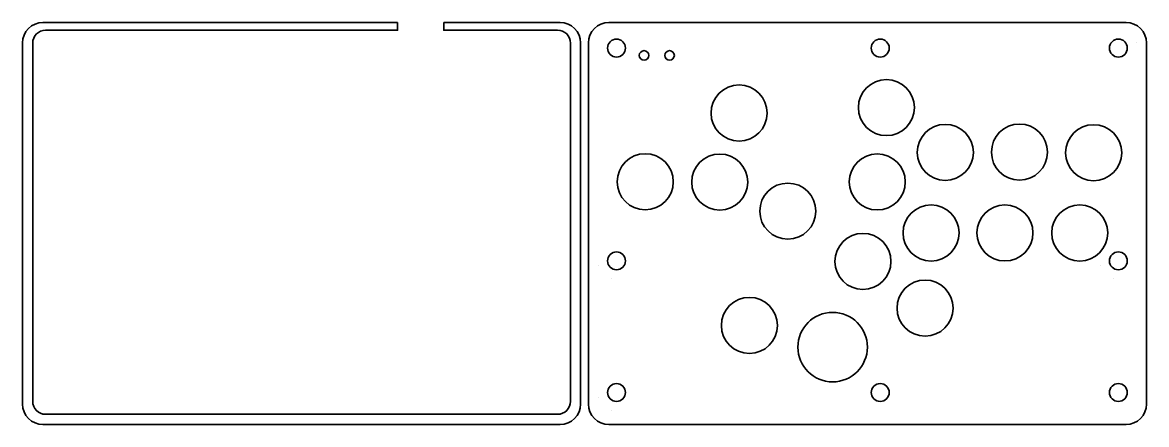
# Model space of a CAD drawing. Header units: millimetres. Extents: x 198 to 637, y -239 to 238.
# Drawn here: x 198 to 637, y -238.8 to -81.8 of the extents above; entities that cross this region are included whole.
import ezdxf

# ---------------------------------------------------------------- set-up
doc = ezdxf.new("R2010")
doc.units = ezdxf.units.MM
doc.header["$MEASUREMENT"] = 0
doc.layers.add('Layer 1', color=7, linetype='Continuous')

msp = doc.modelspace()

# ---------------------------------------------------------------- linework, layer by layer
at = {"layer": 'Layer 1', "color": 250, "lineweight": 35}
for points, knots in [([(362.4962, -81.813), (362.4962, -81.813), (407.9671, -81.813), (407.9671, -81.813), (412.3672, -81.813), (415.9672, -85.4131), (415.9672, -89.8131), (415.9672, -89.8131), (415.9672, -230.8129), (415.9672, -230.8129), (415.9672, -235.213), (412.3672, -238.813), (407.9671, -238.813), (407.9671, -238.813), (205.9673, -238.813), (205.9673, -238.813), (201.5672, -238.813), (197.9672, -235.213), (197.9672, -230.8129), (197.9672, -230.8129), (197.9672, -89.8131), (197.9672, -89.8131), (197.9672, -85.413), (201.5672, -81.813), (205.9673, -81.813), (205.9673, -81.813), (344.4962, -81.813), (344.4962, -81.813)], [0, 0, 0, 0, 0.11111111, 0.11111111, 0.11111111, 0.22222222, 0.22222222, 0.22222222, 0.33333333, 0.33333333, 0.33333333, 0.44444444, 0.44444444, 0.44444444, 0.55555556, 0.55555556, 0.55555556, 0.66666667, 0.66666667, 0.66666667, 0.77777778, 0.77777778, 0.77777778, 0.88888889, 0.88888889, 0.88888889, 1, 1, 1, 1]), ([(206.9672, -234.8158), (204.2058, -234.8158), (201.9672, -232.5624), (201.9672, -229.7827), (201.9672, -229.7827), (201.9672, -89.8575), (201.9672, -89.8575), (201.9672, -88.5226), (202.494, -87.2424), (203.4317, -86.2985), (204.3693, -85.3545), (205.6411, -84.8243), (206.9672, -84.8243), (206.9672, -84.8243), (283.9672, -84.8243), (283.9672, -84.8243), (283.9672, -84.8243), (297.9672, -84.8243), (297.9672, -84.8243), (322.6309, -84.8243), (319.8325, -84.8243), (344.4962, -84.8243), (344.4962, -84.8243), (344.4962, -81.813), (344.4962, -81.813)], [0, 0, 0, 0, 0.125, 0.125, 0.125, 0.25, 0.25, 0.25, 0.375, 0.375, 0.375, 0.5, 0.5, 0.5, 0.625, 0.625, 0.625, 0.75, 0.75, 0.75, 0.875, 0.875, 0.875, 1, 1, 1, 1]), ([(206.9672, -234.8159), (206.9672, -234.8159), (406.9672, -234.8159), (406.9672, -234.8159), (408.2933, -234.8158), (409.5661, -234.2846), (410.5027, -233.3417), (411.4394, -232.3988), (411.9672, -231.1175), (411.9672, -229.7827), (411.9672, -229.7827), (411.9672, -89.8575), (411.9672, -89.8575), (411.9672, -88.5226), (411.4404, -87.2424), (410.5027, -86.2985), (409.5651, -85.3545), (408.2933, -84.8243), (406.9672, -84.8243), (406.9672, -84.8243), (362.4962, -84.8243), (362.4962, -84.8243), (362.4962, -84.8243), (362.4962, -81.813), (362.4962, -81.813)], [0, 0, 0, 0, 0.125, 0.125, 0.125, 0.25, 0.25, 0.25, 0.375, 0.375, 0.375, 0.5, 0.5, 0.5, 0.625, 0.625, 0.625, 0.75, 0.75, 0.75, 0.875, 0.875, 0.875, 1, 1, 1, 1]), ([(426.9681, -81.8133), (426.9681, -81.8133), (628.9679, -81.8133), (628.9679, -81.8133), (633.368, -81.8133), (636.968, -85.4133), (636.968, -89.8134), (636.968, -89.8134), (636.968, -230.8132), (636.968, -230.8132), (636.968, -235.2133), (633.368, -238.8133), (628.9679, -238.8133), (628.9679, -238.8133), (426.9681, -238.8133), (426.9681, -238.8133), (422.568, -238.8133), (418.968, -235.2133), (418.968, -230.8132), (418.968, -230.8132), (418.968, -89.8134), (418.968, -89.8134), (418.968, -85.4133), (422.568, -81.8133), (426.9681, -81.8133)], [0, 0, 0, 0, 0.125, 0.125, 0.125, 0.25, 0.25, 0.25, 0.375, 0.375, 0.375, 0.5, 0.5, 0.5, 0.625, 0.625, 0.625, 0.75, 0.75, 0.75, 0.875, 0.875, 0.875, 1, 1, 1, 1]), ([(433.4675, -91.8127), (433.4675, -89.8797), (431.9005, -88.3127), (429.9675, -88.3127), (428.0345, -88.3127), (426.4675, -89.8797), (426.4675, -91.8127), (426.4675, -93.7457), (428.0345, -95.3127), (429.9675, -95.3127), (431.9005, -95.3127), (433.4675, -93.7457), (433.4675, -91.8127)], [0, 0, 0, 0, 0.25, 0.25, 0.25, 0.5, 0.5, 0.5, 0.75, 0.75, 0.75, 1, 1, 1, 1]), ([(536.4675, -91.8128), (536.4675, -89.8797), (534.9005, -88.3128), (532.9675, -88.3128), (531.0345, -88.3127), (529.4675, -89.8797), (529.4675, -91.8127), (529.4675, -93.7458), (531.0345, -95.3127), (532.9675, -95.3127), (534.9005, -95.3128), (536.4675, -93.7458), (536.4675, -91.8128)], [0, 0, 0, 0, 0.25, 0.25, 0.25, 0.5, 0.5, 0.5, 0.75, 0.75, 0.75, 1, 1, 1, 1]), ([(629.4675, -91.8127), (629.4675, -89.8797), (627.9005, -88.3127), (625.9675, -88.3127), (624.0345, -88.3127), (622.4675, -89.8797), (622.4675, -91.8127), (622.4675, -93.7457), (624.0345, -95.3127), (625.9675, -95.3127), (627.9005, -95.3127), (629.4675, -93.7457), (629.4675, -91.8127)], [0, 0, 0, 0, 0.25, 0.25, 0.25, 0.5, 0.5, 0.5, 0.75, 0.75, 0.75, 1, 1, 1, 1]), ([(442.5675, -94.6627), (442.5675, -93.641), (441.7392, -92.8127), (440.7175, -92.8127), (439.6958, -92.8127), (438.8675, -93.641), (438.8675, -94.6627), (438.8675, -95.6844), (439.6958, -96.5127), (440.7175, -96.5127), (441.7392, -96.5127), (442.5675, -95.6844), (442.5675, -94.6627)], [0, 0, 0, 0, 0.25, 0.25, 0.25, 0.5, 0.5, 0.5, 0.75, 0.75, 0.75, 1, 1, 1, 1]), ([(452.5675, -94.6627), (452.5675, -93.641), (451.7392, -92.8127), (450.7175, -92.8127), (449.6958, -92.8127), (448.8675, -93.641), (448.8675, -94.6627), (448.8675, -95.6844), (449.6958, -96.5127), (450.7175, -96.5127), (451.7392, -96.5127), (452.5675, -95.6844), (452.5675, -94.6627)], [0, 0, 0, 0, 0.25, 0.25, 0.25, 0.5, 0.5, 0.5, 0.75, 0.75, 0.75, 1, 1, 1, 1]), ([(546.3183, -115.0588), (546.3183, -109.0113), (541.4158, -104.1088), (535.3683, -104.1088), (529.3208, -104.1088), (524.4183, -109.0113), (524.4183, -115.0588), (524.4183, -121.1063), (529.3207, -126.0088), (535.3683, -126.0088), (541.4158, -126.0088), (546.3183, -121.1064), (546.3183, -115.0588)], [0, 0, 0, 0, 0.25, 0.25, 0.25, 0.5, 0.5, 0.5, 0.75, 0.75, 0.75, 1, 1, 1, 1]), ([(488.8093, -117.1677), (488.8093, -111.1202), (483.9068, -106.2177), (477.8593, -106.2177), (471.8118, -106.2177), (466.9093, -111.1202), (466.9093, -117.1677), (466.9093, -123.2152), (471.8117, -128.1177), (477.8593, -128.1177), (483.9068, -128.1177), (488.8093, -123.2153), (488.8093, -117.1677)], [0, 0, 0, 0, 0.25, 0.25, 0.25, 0.5, 0.5, 0.5, 0.75, 0.75, 0.75, 1, 1, 1, 1]), ([(569.3295, -132.5475), (569.3295, -126.5), (564.427, -121.5975), (558.3795, -121.5975), (552.332, -121.5975), (547.4295, -126.5), (547.4295, -132.5475), (547.4295, -138.595), (552.3319, -143.4975), (558.3795, -143.4975), (564.427, -143.4975), (569.3295, -138.5951), (569.3295, -132.5475)], [0, 0, 0, 0, 0.25, 0.25, 0.25, 0.5, 0.5, 0.5, 0.75, 0.75, 0.75, 1, 1, 1, 1]), ([(598.2993, -132.4276), (598.2993, -126.3801), (593.3968, -121.4776), (587.3493, -121.4776), (581.3018, -121.4776), (576.3993, -126.3801), (576.3993, -132.4276), (576.3993, -138.4751), (581.3017, -143.3776), (587.3493, -143.3776), (593.3968, -143.3776), (598.2993, -138.4752), (598.2993, -132.4276)], [0, 0, 0, 0, 0.25, 0.25, 0.25, 0.5, 0.5, 0.5, 0.75, 0.75, 0.75, 1, 1, 1, 1]), ([(627.2685, -132.6699), (627.2685, -126.6224), (622.366, -121.7199), (616.3185, -121.7199), (610.271, -121.7199), (605.3685, -126.6224), (605.3685, -132.6699), (605.3685, -138.7174), (610.2709, -143.6199), (616.3185, -143.6199), (622.366, -143.6199), (627.2685, -138.7175), (627.2685, -132.6699)], [0, 0, 0, 0, 0.25, 0.25, 0.25, 0.5, 0.5, 0.5, 0.75, 0.75, 0.75, 1, 1, 1, 1]), ([(452.1344, -144.0176), (452.1344, -137.9701), (447.2319, -133.0676), (441.1844, -133.0676), (435.1369, -133.0676), (430.2344, -137.9701), (430.2344, -144.0176), (430.2344, -150.0651), (435.1368, -154.9676), (441.1844, -154.9676), (447.2319, -154.9676), (452.1344, -150.0652), (452.1344, -144.0176)], [0, 0, 0, 0, 0.25, 0.25, 0.25, 0.5, 0.5, 0.5, 0.75, 0.75, 0.75, 1, 1, 1, 1]), ([(481.2294, -144.1375), (481.2294, -138.09), (476.3269, -133.1875), (470.2794, -133.1875), (464.2319, -133.1875), (459.3294, -138.09), (459.3294, -144.1375), (459.3294, -150.185), (464.2318, -155.0875), (470.2794, -155.0875), (476.3269, -155.0875), (481.2294, -150.1851), (481.2294, -144.1375)], [0, 0, 0, 0, 0.25, 0.25, 0.25, 0.5, 0.5, 0.5, 0.75, 0.75, 0.75, 1, 1, 1, 1]), ([(542.7694, -144.0776), (542.7694, -138.0301), (537.8669, -133.1276), (531.8194, -133.1276), (525.7719, -133.1276), (520.8694, -138.0301), (520.8694, -144.0776), (520.8694, -150.1251), (525.7718, -155.0276), (531.8194, -155.0276), (537.8669, -155.0276), (542.7694, -150.1252), (542.7694, -144.0776)], [0, 0, 0, 0, 0.25, 0.25, 0.25, 0.5, 0.5, 0.5, 0.75, 0.75, 0.75, 1, 1, 1, 1]), ([(507.8294, -155.4875), (507.8294, -149.44), (502.9269, -144.5375), (496.8794, -144.5375), (490.8319, -144.5375), (485.9294, -149.44), (485.9294, -155.4875), (485.9294, -161.535), (490.8318, -166.4375), (496.8794, -166.4375), (502.9269, -166.4375), (507.8294, -161.5351), (507.8294, -155.4875)], [0, 0, 0, 0, 0.25, 0.25, 0.25, 0.5, 0.5, 0.5, 0.75, 0.75, 0.75, 1, 1, 1, 1]), ([(563.7678, -164.01), (563.7678, -157.9625), (558.8653, -153.06), (552.8178, -153.06), (546.7703, -153.06), (541.8678, -157.9625), (541.8678, -164.01), (541.8678, -170.0575), (546.7702, -174.96), (552.8178, -174.96), (558.8653, -174.96), (563.7678, -170.0576), (563.7678, -164.01)], [0, 0, 0, 0, 0.25, 0.25, 0.25, 0.5, 0.5, 0.5, 0.75, 0.75, 0.75, 1, 1, 1, 1]), ([(592.6193, -164.0074), (592.6193, -157.9599), (587.7168, -153.0574), (581.6693, -153.0574), (575.6218, -153.0574), (570.7193, -157.9599), (570.7193, -164.0074), (570.7193, -170.0549), (575.6217, -174.9574), (581.6693, -174.9574), (587.7168, -174.9574), (592.6193, -170.055), (592.6193, -164.0074)], [0, 0, 0, 0, 0.25, 0.25, 0.25, 0.5, 0.5, 0.5, 0.75, 0.75, 0.75, 1, 1, 1, 1]), ([(621.8278, -164.01), (621.8278, -157.9625), (616.9253, -153.06), (610.8778, -153.06), (604.8303, -153.06), (599.9278, -157.9625), (599.9278, -164.01), (599.9278, -170.0575), (604.8302, -174.96), (610.8778, -174.96), (616.9253, -174.96), (621.8278, -170.0576), (621.8278, -164.01)], [0, 0, 0, 0, 0.25, 0.25, 0.25, 0.5, 0.5, 0.5, 0.75, 0.75, 0.75, 1, 1, 1, 1]), ([(537.1577, -175.1202), (537.1577, -169.0727), (532.2552, -164.1702), (526.2077, -164.1702), (520.1602, -164.1702), (515.2577, -169.0727), (515.2577, -175.1202), (515.2577, -181.1677), (520.1601, -186.0702), (526.2077, -186.0702), (532.2552, -186.0702), (537.1577, -181.1678), (537.1577, -175.1202)], [0, 0, 0, 0, 0.25, 0.25, 0.25, 0.5, 0.5, 0.5, 0.75, 0.75, 0.75, 1, 1, 1, 1]), ([(433.4675, -174.9089), (433.4675, -172.9759), (431.9005, -171.4089), (429.9675, -171.4089), (428.0345, -171.4089), (426.4675, -172.9759), (426.4675, -174.9089), (426.4675, -176.8419), (428.0345, -178.4089), (429.9675, -178.4089), (431.9005, -178.4089), (433.4675, -176.8419), (433.4675, -174.9089)], [0, 0, 0, 0, 0.25, 0.25, 0.25, 0.5, 0.5, 0.5, 0.75, 0.75, 0.75, 1, 1, 1, 1]), ([(629.4675, -174.9088), (629.4675, -172.9758), (627.9005, -171.4088), (625.9675, -171.4088), (624.0345, -171.4088), (622.4675, -172.9758), (622.4675, -174.9088), (622.4675, -176.8418), (624.0345, -178.4088), (625.9675, -178.4088), (627.9005, -178.4088), (629.4675, -176.8418), (629.4675, -174.9088)], [0, 0, 0, 0, 0.25, 0.25, 0.25, 0.5, 0.5, 0.5, 0.75, 0.75, 0.75, 1, 1, 1, 1]), ([(561.4175, -193.3611), (561.4175, -187.3136), (556.515, -182.4111), (550.4675, -182.4111), (544.42, -182.4111), (539.5175, -187.3136), (539.5175, -193.3611), (539.5175, -199.4086), (544.4199, -204.3111), (550.4675, -204.3111), (556.515, -204.3111), (561.4175, -199.4087), (561.4175, -193.3611)], [0, 0, 0, 0, 0.25, 0.25, 0.25, 0.5, 0.5, 0.5, 0.75, 0.75, 0.75, 1, 1, 1, 1]), ([(492.8093, -200.1177), (492.8093, -194.0702), (487.9068, -189.1677), (481.8593, -189.1677), (475.8118, -189.1677), (470.9093, -194.0702), (470.9093, -200.1177), (470.9093, -206.1652), (475.8117, -211.0677), (481.8593, -211.0677), (487.9068, -211.0677), (492.8093, -206.1653), (492.8093, -200.1177)], [0, 0, 0, 0, 0.25, 0.25, 0.25, 0.5, 0.5, 0.5, 0.75, 0.75, 0.75, 1, 1, 1, 1]), ([(527.9537, -208.5899), (527.9537, -201.0926), (521.876, -195.0149), (514.3787, -195.0149), (506.8815, -195.0149), (500.8037, -201.0926), (500.8037, -208.5899), (500.8037, -216.0871), (506.8814, -222.1649), (514.3786, -222.1649), (521.8759, -222.1649), (527.9537, -216.0872), (527.9537, -208.5899)], [0, 0, 0, 0, 0.25, 0.25, 0.25, 0.5, 0.5, 0.5, 0.75, 0.75, 0.75, 1, 1, 1, 1]), ([(433.4675, -226.3089), (433.4675, -224.3759), (431.9005, -222.8089), (429.9675, -222.8089), (428.0345, -222.8089), (426.4675, -224.3759), (426.4675, -226.3089), (426.4675, -228.2419), (428.0345, -229.8089), (429.9675, -229.8089), (431.9005, -229.8089), (433.4675, -228.2419), (433.4675, -226.3089)], [0, 0, 0, 0, 0.25, 0.25, 0.25, 0.5, 0.5, 0.5, 0.75, 0.75, 0.75, 1, 1, 1, 1]), ([(536.4675, -226.309), (536.4675, -224.3759), (534.9005, -222.8091), (532.9675, -222.8091), (531.0345, -222.809), (529.4676, -224.3759), (529.4676, -226.3089), (529.4676, -228.242), (531.0345, -229.8088), (532.9675, -229.8088), (534.9005, -229.809), (536.4675, -228.242), (536.4675, -226.309)], [0, 0, 0, 0, 0.25, 0.25, 0.25, 0.5, 0.5, 0.5, 0.75, 0.75, 0.75, 1, 1, 1, 1]), ([(629.4675, -226.3089), (629.4675, -224.3759), (627.9005, -222.8089), (625.9675, -222.8089), (624.0345, -222.8089), (622.4675, -224.3759), (622.4675, -226.3089), (622.4675, -228.2419), (624.0345, -229.8089), (625.9675, -229.8089), (627.9005, -229.8089), (629.4675, -228.2419), (629.4675, -226.3089)], [0, 0, 0, 0, 0.25, 0.25, 0.25, 0.5, 0.5, 0.5, 0.75, 0.75, 0.75, 1, 1, 1, 1])]:
    msp.add_open_spline(points, degree=3, knots=knots, dxfattribs=at)
for points in [[(411.9672, -89.8135), (411.9672, -89.8135), (411.9672, -89.8135), (411.9672, -89.8135)], [(411.9672, -89.8135), (411.9672, -89.8135), (411.9672, -89.8135), (411.9672, -89.8135)], [(536.1675, -91.8128), (536.1675, -91.8128), (536.1675, -91.8128), (536.1675, -91.8128)], [(536.1675, -91.8128), (536.1675, -91.8128), (536.1675, -91.8128), (536.1675, -91.8128)], [(629.1675, -91.8128), (629.1675, -91.8128), (629.1675, -91.8128), (629.1675, -91.8128)], [(629.1675, -91.8128), (629.1675, -91.8128), (629.1675, -91.8128), (629.1675, -91.8128)], [(632.9675, -89.8128), (632.9675, -89.8128), (632.9675, -89.8128), (632.9675, -89.8128)], [(632.9675, -89.8128), (632.9675, -89.8128), (632.9675, -89.8128), (632.9675, -89.8128)], [(433.1675, -174.909), (433.1675, -174.909), (433.1675, -174.909), (433.1675, -174.909)], [(433.1675, -174.909), (433.1675, -174.909), (433.1675, -174.909), (433.1675, -174.909)], [(629.1675, -174.9089), (629.1675, -174.9089), (629.1675, -174.9089), (629.1675, -174.9089)], [(629.1675, -174.9089), (629.1675, -174.9089), (629.1675, -174.9089), (629.1675, -174.9089)], [(201.9672, -176.9097), (201.9672, -176.9097), (201.9672, -176.9097), (201.9672, -176.9097)], [(201.9672, -176.9097), (201.9672, -176.9097), (201.9672, -176.9097), (201.9672, -176.9097)], [(422.9675, -176.909), (422.9675, -176.909), (422.9675, -176.909), (422.9675, -176.909)], [(422.9675, -176.909), (422.9675, -176.909), (422.9675, -176.909), (422.9675, -176.909)], [(618.9675, -176.9089), (618.9675, -176.9089), (618.9675, -176.9089), (618.9675, -176.9089)], [(618.9675, -176.9089), (618.9675, -176.9089), (618.9675, -176.9089), (618.9675, -176.9089)], [(427.9675, -181.909), (427.9675, -181.909), (427.9675, -181.909), (427.9675, -181.909)], [(427.9675, -181.909), (427.9675, -181.909), (427.9675, -181.909), (427.9675, -181.909)], [(623.9675, -181.9089), (623.9675, -181.9089), (623.9675, -181.9089), (623.9675, -181.9089)], [(623.9675, -181.9089), (623.9675, -181.9089), (623.9675, -181.9089), (623.9675, -181.9089)], [(433.1675, -226.309), (433.1675, -226.309), (433.1675, -226.309), (433.1675, -226.309)], [(433.1675, -226.309), (433.1675, -226.309), (433.1675, -226.309), (433.1675, -226.309)], [(201.9672, -228.3097), (201.9672, -228.3097), (201.9672, -228.3097), (201.9672, -228.3097)], [(201.9672, -228.3097), (201.9672, -228.3097), (201.9672, -228.3097), (201.9672, -228.3097)], [(422.9675, -228.309), (422.9675, -228.309), (422.9675, -228.309), (422.9675, -228.309)], [(422.9675, -228.309), (422.9675, -228.309), (422.9675, -228.309), (422.9675, -228.309)], [(427.9675, -233.309), (427.9675, -233.309), (427.9675, -233.309), (427.9675, -233.309)], [(427.9675, -233.309), (427.9675, -233.309), (427.9675, -233.309), (427.9675, -233.309)]]:
    msp.add_open_spline(points, degree=3, dxfattribs=at)

doc.saveas('drawing.dxf')
